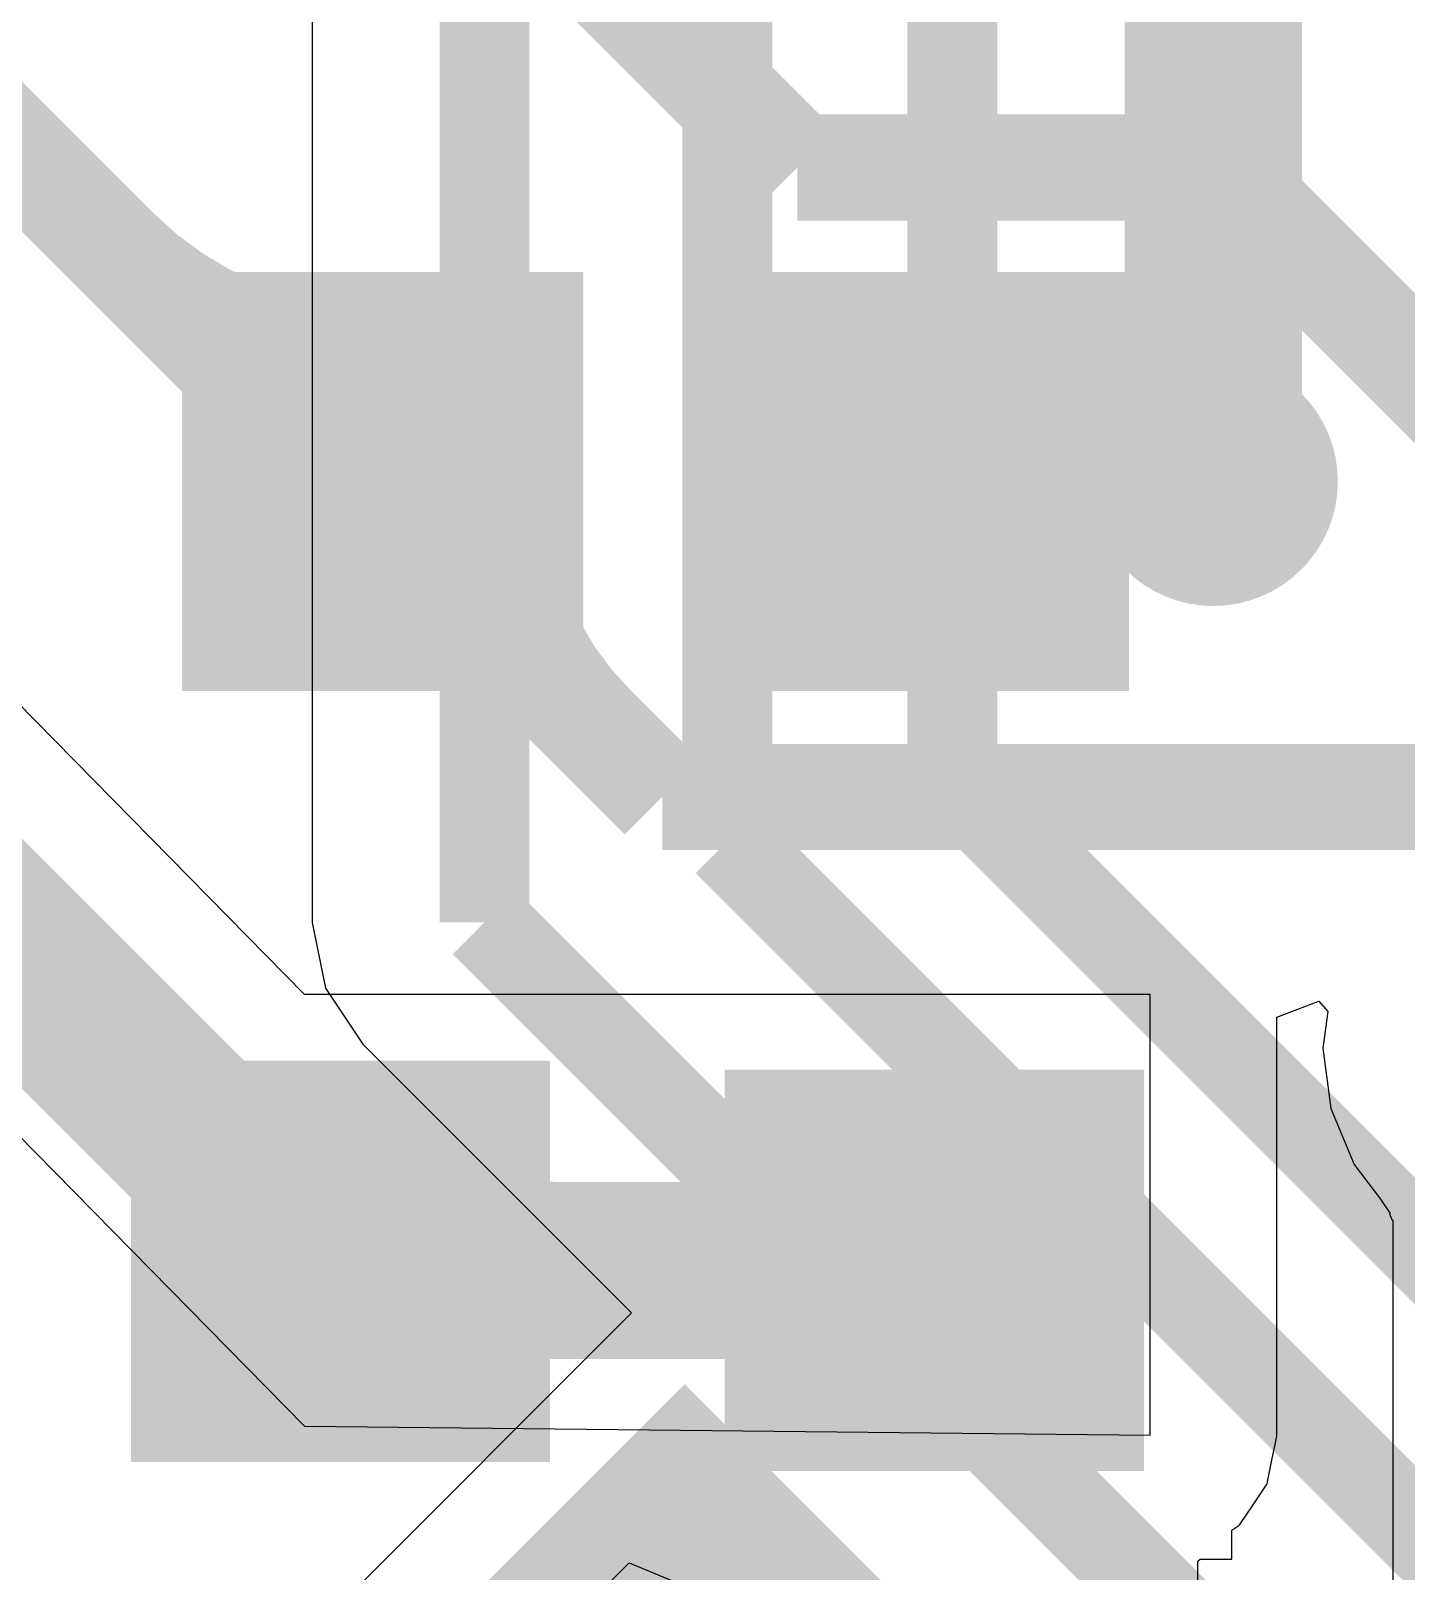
# Model space of a CAD drawing. Extents: x 56.2 to 141.8, y 48 to 96.4.
# Drawn here: x 100.268 to 104.151, y 76.934 to 81.282 of the extents above; entities that cross this region are included whole.
import ezdxf

# ---------------------------------------------------------------- set-up
doc = ezdxf.new("R2010")
doc.units = 0
doc.header["$MEASUREMENT"] = 0
for name, color, linetype in [('BOTTOMLAYER', 5, 'CONTINUOUS'), ('BOTTOMPASTE', 16, 'CONTINUOUS'), ('BOTTOMSOLDER', 6, 'CONTINUOUS'), ('MULTILAYER', 9, 'CONTINUOUS'), ('TOPLAYER', 1, 'CONTINUOUS'), ('TOPPASTE', 8, 'CONTINUOUS'), ('TOPSOLDER', 216, 'CONTINUOUS')]:
    doc.layers.add(name, color=color, linetype=linetype)

msp = doc.modelspace()

# ---------------------------------------------------------------- linework, layer by layer
at = {"layer": 'BOTTOMLAYER'}
for p, q in [((101.062856, 82.34855), (101.062856, 78.765413)), ((101.062856, 78.765413), (101.062853, 78.7654)), ((101.062853, 78.7654), (101.099877, 78.579284)), ((101.099877, 78.579284), (101.205302, 78.421502)), ((101.205302, 78.421502), (101.964134, 77.662669)), ((101.964134, 77.662669), (100.926666, 76.625199))]:
    msp.add_line(p, q, dxfattribs=at)
for points, const_width in [([(102.87, 79.1718), (102.87, 82.804)], 0.254), ([(102.235, 78.994), (102.235, 82.677)], 0.254), ([(101.5492, 78.7654), (101.5492, 82.55)], 0.254), ([(103.6066, 80.01), (103.6066, 81.788)], 0.499999), ([(102.87, 79.1718), (104.335999, 77.705801)], 0.254), ([(102.235, 78.994), (104.2924, 76.9366)], 0.254), ([(101.5492, 78.7654), (103.9876, 76.327)], 0.254)]:
    msp.add_lwpolyline(points, dxfattribs=dict(at, const_width=const_width))
at = {"layer": 'BOTTOMLAYER', "const_width": 0.249999}
msp.add_lwpolyline([(103.481602, 80.01, 1), (103.731598, 80.01, 1)], format="xyb", close=True, dxfattribs=at)
at = {"layer": 'BOTTOMLAYER'}
msp.add_solid([(102.772213, 76.66055), (102.114601, 77.318161), (102.07925, 75.967587), (101.421639, 76.625199)], dxfattribs=at)
at = {"layer": 'BOTTOMPASTE'}
msp.add_solid([(102.772213, 76.66055), (102.114601, 77.318161), (102.07925, 75.967587), (101.421639, 76.625199)], dxfattribs=at)
at = {"layer": 'BOTTOMSOLDER', "const_width": 0.351599}
msp.add_lwpolyline([(103.430802, 80.01, 1), (103.782398, 80.01, 1)], format="xyb", close=True, dxfattribs=at)
at = {"layer": 'BOTTOMSOLDER'}
msp.add_solid([(102.915895, 76.66055), (102.114601, 77.461844), (102.07925, 75.823905), (101.277956, 76.625199)], dxfattribs=at)
at = {"layer": 'MULTILAYER', "const_width": 0.249999}
msp.add_lwpolyline([(103.481602, 80.01, 1), (103.731598, 80.01, 1)], format="xyb", close=True, dxfattribs=at)
at = {"layer": 'TOPLAYER'}
for p, q in [((101.0412, 78.5622), (99.4156, 80.2132)), ((99.4918, 78.9178), (101.0412, 77.343)), ((103.4288, 78.5622), (101.0412, 78.5622)), ((103.4288, 77.3176), (103.4288, 78.5622)), ((103.785657, 78.498126), (103.904519, 78.54286)), ((103.904519, 78.54286), (103.929901, 78.513917)), ((103.785657, 77.3176), (103.785657, 78.498126)), ((103.929901, 78.513917), (103.916193, 78.4098)), ((103.916193, 78.4098), (103.938532, 78.240115)), ((103.938532, 78.240115), (104.004029, 78.081998)), ((104.004029, 78.081998), (104.078903, 77.984421)), ((104.078903, 77.984421), (104.105946, 77.943946)), ((104.104377, 77.942376), (104.104371, 77.942379)), ((104.104371, 77.942379), (104.104374, 77.942371)), ((104.104374, 77.942371), (104.104374, 77.942371)), ((104.104374, 77.942371), (104.104374, 77.942371)), ((104.104374, 77.942371), (104.110754, 77.926954)), ((104.105946, 77.943946), (104.104377, 77.942376)), ((104.110754, 77.926954), (104.11076, 77.926954)), ((104.11076, 77.926954), (104.112985, 77.924729)), ((104.112985, 77.924729), (104.112985, 76.024671)), ((101.0412, 77.343), (103.4288, 77.3176)), ((103.771703, 77.247448), (103.785637, 77.313803)), ((103.785279, 77.315703), (103.785657, 77.3176)), ((103.785637, 77.313803), (103.785279, 77.315703)), ((103.758492, 77.181037), (103.771703, 77.247448)), ((103.718738, 77.121542), (103.757021, 77.177537)), ((103.757021, 77.177537), (103.75742, 77.179432)), ((103.75742, 77.179432), (103.758492, 77.181037)), ((103.681136, 77.065264), (103.718738, 77.121542)), ((103.659198, 77.050031), (103.678439, 77.062594)), ((103.678439, 77.062594), (103.679531, 77.064192)), ((103.679531, 77.064192), (103.681136, 77.065264)), ((103.659198, 76.967804), (103.659198, 77.050031)), ((103.563199, 76.961797), (103.569206, 76.967804)), ((103.569206, 76.967804), (103.659198, 76.967804)), ((101.886799, 76.886841), (101.957998, 76.957286)), ((101.957998, 76.957286), (102.075201, 76.908373)), ((103.563199, 76.369802), (103.563199, 76.961799)), ((103.563199, 76.961799), (103.563199, 76.961799)), ((103.563199, 76.961799), (103.563199, 76.961797))]:
    msp.add_line(p, q, dxfattribs=at)
for points, const_width in [([(101.312596, 82.0166), (102.432597, 80.8966)], 0.299999), ([(99.641607, 81.52859), (102.050997, 79.119199)], 0.299999), ([(98.0694, 80.8228), (101.109396, 77.782804)], 0.499999), ([(102.432597, 80.8966), (103.609, 80.8966)], 0.299999), ([(103.609, 80.8966), (104.4702, 80.0354)], 0.299999), ([(102.801798, 80.01), (103.5558, 80.01)], 0.399999), ([(102.050997, 79.119199), (108.549417, 79.119199)], 0.299999), ([(101.109396, 77.782804), (102.8192, 77.782804)], 0.499999)]:
    msp.add_lwpolyline(points, dxfattribs=dict(at, const_width=const_width))
for points, const_width in [([(101.261796, 80.349999, -0.198912), (100.50794, 80.662257)], 0.299999), ([(101.261796, 80.349999, -0.198912), (100.50794, 80.662257)], 0.299999), ([(101.261796, 80.349999, -0.198912), (100.50794, 80.662257)], 0.299999), ([(101.261796, 80.349999, -0.198912), (100.50794, 80.662257)], 0.299999), ([(101.261796, 80.349999, -0.198912), (100.50794, 80.662257)], 0.299999), ([(101.261796, 80.349999, -0.198912), (100.50794, 80.662257)], 0.299999), ([(101.261796, 80.349999, -0.198912), (100.50794, 80.662257)], 0.299999), ([(101.261796, 80.349999, -0.198912), (100.50794, 80.662257)], 0.299999), ([(101.261796, 80.349999, -0.198912), (100.50794, 80.662257)], 0.299999), ([(101.261796, 80.349999, -0.198912), (100.50794, 80.662257)], 0.299999), ([(101.261796, 80.349999, -0.198912), (100.50794, 80.662257)], 0.299999), ([(101.261796, 80.349999, -0.198912), (100.50794, 80.662257)], 0.299999), ([(101.261796, 80.349999, -0.198912), (100.50794, 80.662257)], 0.299999), ([(101.261796, 80.349999, -0.198912), (100.50794, 80.662257)], 0.299999), ([(100.813575, 80.356621, -0.198912), (100.946796, 80.034999)], 0.299999), ([(100.813575, 80.356621, -0.198912), (100.946796, 80.034999)], 0.299999), ([(100.813575, 80.356621, -0.198912), (100.946796, 80.034999)], 0.299999), ([(100.813575, 80.356621, -0.198912), (100.946796, 80.034999)], 0.299999), ([(100.813575, 80.356621, -0.198912), (100.946796, 80.034999)], 0.299999), ([(100.813575, 80.356621, -0.198912), (100.946796, 80.034999)], 0.299999), ([(100.813575, 80.356621, -0.198912), (100.946796, 80.034999)], 0.299999), ([(100.813575, 80.356621, -0.198912), (100.946796, 80.034999)], 0.299999), ([(100.813575, 80.356621, -0.198912), (100.946796, 80.034999)], 0.299999), ([(100.813575, 80.356621, -0.198912), (100.946796, 80.034999)], 0.299999), ([(100.813575, 80.356621, -0.198912), (100.946796, 80.034999)], 0.299999), ([(100.813575, 80.356621, -0.198912), (100.946796, 80.034999)], 0.299999), ([(100.813575, 80.356621, -0.198912), (100.946796, 80.034999)], 0.299999), ([(100.813575, 80.356621, -0.198912), (100.946796, 80.034999)], 0.299999), ([(103.441566, 80.01, -0.198912), (102.989182, 80.197383)], 0.399999), ([(103.441566, 80.01, -0.198912), (102.989182, 80.197383)], 0.399999), ([(103.441566, 80.01, -0.198912), (102.989182, 80.197383)], 0.399999), ([(102.989182, 79.822617, -0.198912), (103.441566, 80.01)], 0.399999), ([(102.989182, 79.822617, -0.198912), (103.441566, 80.01)], 0.399999), ([(102.989182, 79.822617, -0.198912), (103.441566, 80.01)], 0.399999), ([(101.8537, 79.316494, -0.198912), (101.576797, 79.985001)], 0.299999), ([(101.8537, 79.316494, -0.198912), (101.576797, 79.985001)], 0.299999), ([(101.8537, 79.316494, -0.198912), (101.576797, 79.985001)], 0.299999), ([(101.8537, 79.316494, -0.198912), (101.576797, 79.985001)], 0.299999), ([(101.8537, 79.316494, -0.198912), (101.576797, 79.985001)], 0.299999), ([(101.8537, 79.316494, -0.198912), (101.576797, 79.985001)], 0.299999), ([(101.8537, 79.316494, -0.198912), (101.576797, 79.985001)], 0.299999), ([(101.8537, 79.316494, -0.198912), (101.576797, 79.985001)], 0.299999), ([(101.8537, 79.316494, -0.198912), (101.576797, 79.985001)], 0.299999), ([(101.8537, 79.316494, -0.198912), (101.576797, 79.985001)], 0.299999), ([(101.8537, 79.316494, -0.198912), (101.576797, 79.985001)], 0.299999), ([(101.8537, 79.316494, -0.198912), (101.576797, 79.985001)], 0.299999), ([(101.8537, 79.316494, -0.198912), (101.576797, 79.985001)], 0.299999), ([(101.8537, 79.316494, -0.198912), (101.576797, 79.985001)], 0.299999), ([(101.261796, 79.670001, -0.198912), (101.668768, 79.501426)], 0.299999), ([(101.261796, 79.670001, -0.198912), (101.668768, 79.501426)], 0.299999), ([(101.261796, 79.670001, -0.198912), (101.668768, 79.501426)], 0.299999), ([(101.261796, 79.670001, -0.198912), (101.668768, 79.501426)], 0.299999), ([(101.261796, 79.670001, -0.198912), (101.668768, 79.501426)], 0.299999), ([(101.261796, 79.670001, -0.198912), (101.668768, 79.501426)], 0.299999), ([(101.261796, 79.670001, -0.198912), (101.668768, 79.501426)], 0.299999), ([(101.261796, 79.670001, -0.198912), (101.668768, 79.501426)], 0.299999), ([(101.261796, 79.670001, -0.198912), (101.668768, 79.501426)], 0.299999), ([(101.261796, 79.670001, -0.198912), (101.668768, 79.501426)], 0.299999), ([(101.261796, 79.670001, -0.198912), (101.668768, 79.501426)], 0.299999), ([(101.261796, 79.670001, -0.198912), (101.668768, 79.501426)], 0.299999), ([(101.261796, 79.670001, -0.198912), (101.668768, 79.501426)], 0.299999), ([(101.261796, 79.670001, -0.198912), (101.668768, 79.501426)], 0.299999), ([(101.117801, 78.023204, -0.198912), (100.693065, 78.199137)], 0.499999), ([(101.117801, 78.023204, -0.198912), (100.693065, 78.199137)], 0.499999), ([(101.117801, 78.023204, -0.198912), (100.693065, 78.199137)], 0.499999), ([(101.117801, 78.023204, -0.198912), (100.693065, 78.199137)], 0.499999), ([(101.117801, 78.023204, -0.198912), (100.693065, 78.199137)], 0.499999), ([(101.117801, 78.023204, -0.198912), (100.693065, 78.199137)], 0.499999), ([(101.117801, 78.023204, -0.198912), (100.693065, 78.199137)], 0.499999), ([(101.117801, 78.023204, -0.198912), (100.693065, 78.199137)], 0.499999), ([(101.117801, 78.023204, -0.198912), (100.693065, 78.199137)], 0.499999), ([(101.117801, 78.023204, -0.198912), (100.693065, 78.199137)], 0.499999), ([(101.117801, 78.023204, -0.198912), (100.693065, 78.199137)], 0.499999), ([(101.117801, 78.023204, -0.198912), (100.693065, 78.199137)], 0.499999), ([(101.117801, 78.023204, -0.198912), (100.693065, 78.199137)], 0.499999), ([(101.117801, 78.023204, -0.198912), (100.693065, 78.199137)], 0.499999), ([(101.748179, 77.782804, -0.198912), (101.319828, 77.960233)], 0.499999), ([(101.748179, 77.782804, -0.198912), (101.319828, 77.960233)], 0.499999), ([(101.748179, 77.782804, -0.198912), (101.319828, 77.960233)], 0.499999), ([(101.748179, 77.782804, -0.198912), (101.319828, 77.960233)], 0.499999), ([(101.748179, 77.782804, -0.198912), (101.319828, 77.960233)], 0.499999), ([(101.748179, 77.782804, -0.198912), (101.319828, 77.960233)], 0.499999), ([(101.748179, 77.782804, -0.198912), (101.319828, 77.960233)], 0.499999), ([(101.748179, 77.782804, -0.198912), (101.319828, 77.960233)], 0.499999), ([(101.748179, 77.782804, -0.198912), (101.319828, 77.960233)], 0.499999), ([(101.748179, 77.782804, -0.198912), (101.319828, 77.960233)], 0.499999), ([(101.748179, 77.782804, -0.198912), (101.319828, 77.960233)], 0.499999), ([(101.748179, 77.782804, -0.198912), (101.319828, 77.960233)], 0.499999), ([(101.748179, 77.782804, -0.198912), (101.319828, 77.960233)], 0.499999), ([(101.748179, 77.782804, -0.198912), (101.319828, 77.960233)], 0.499999), ([(102.642172, 77.934833, -0.198912), (102.275142, 77.782804)], 0.499999), ([(102.642172, 77.934833, -0.198912), (102.275142, 77.782804)], 0.499999), ([(102.642172, 77.934833, -0.198912), (102.275142, 77.782804)], 0.499999), ([(102.642172, 77.934833, -0.198912), (102.275142, 77.782804)], 0.499999), ([(102.642172, 77.934833, -0.198912), (102.275142, 77.782804)], 0.499999), ([(102.642172, 77.934833, -0.198912), (102.275142, 77.782804)], 0.499999), ([(102.642172, 77.934833, -0.198912), (102.275142, 77.782804)], 0.499999), ([(102.642172, 77.934833, -0.198912), (102.275142, 77.782804)], 0.499999), ([(102.642172, 77.934833, -0.198912), (102.275142, 77.782804)], 0.499999), ([(102.642172, 77.934833, -0.198912), (102.275142, 77.782804)], 0.499999), ([(102.642172, 77.934833, -0.198912), (102.275142, 77.782804)], 0.499999), ([(102.642172, 77.934833, -0.198912), (102.275142, 77.782804)], 0.499999), ([(102.642172, 77.934833, -0.198912), (102.275142, 77.782804)], 0.499999), ([(102.642172, 77.934833, -0.198912), (102.275142, 77.782804)], 0.499999), ([(102.275142, 77.782804, -0.198912), (102.642172, 77.630774)], 0.499999), ([(102.275142, 77.782804, -0.198912), (102.642172, 77.630774)], 0.499999), ([(102.275142, 77.782804, -0.198912), (102.642172, 77.630774)], 0.499999), ([(102.275142, 77.782804, -0.198912), (102.642172, 77.630774)], 0.499999), ([(102.275142, 77.782804, -0.198912), (102.642172, 77.630774)], 0.499999), ([(102.275142, 77.782804, -0.198912), (102.642172, 77.630774)], 0.499999), ([(102.275142, 77.782804, -0.198912), (102.642172, 77.630774)], 0.499999), ([(102.275142, 77.782804, -0.198912), (102.642172, 77.630774)], 0.499999), ([(102.275142, 77.782804, -0.198912), (102.642172, 77.630774)], 0.499999), ([(102.275142, 77.782804, -0.198912), (102.642172, 77.630774)], 0.499999), ([(102.275142, 77.782804, -0.198912), (102.642172, 77.630774)], 0.499999), ([(102.275142, 77.782804, -0.198912), (102.642172, 77.630774)], 0.499999), ([(102.275142, 77.782804, -0.198912), (102.642172, 77.630774)], 0.499999), ([(102.275142, 77.782804, -0.198912), (102.642172, 77.630774)], 0.499999)]:
    msp.add_lwpolyline(points, format="xyb", dxfattribs=dict(at, const_width=const_width))
for points, const_width in [([(100.432941, 80.662257, 1), (100.582938, 80.662257, 1)], 0.15), ([(100.432941, 80.662257, 1), (100.582938, 80.662257, 1)], 0.15), ([(100.432941, 80.662257, 1), (100.582938, 80.662257, 1)], 0.15), ([(100.432941, 80.662257, 1), (100.582938, 80.662257, 1)], 0.15), ([(100.432941, 80.662257, 1), (100.582938, 80.662257, 1)], 0.15), ([(100.432941, 80.662257, 1), (100.582938, 80.662257, 1)], 0.15), ([(100.432941, 80.662257, 1), (100.582938, 80.662257, 1)], 0.15), ([(100.432941, 80.662257, 1), (100.582938, 80.662257, 1)], 0.15), ([(100.432941, 80.662257, 1), (100.582938, 80.662257, 1)], 0.15), ([(100.432941, 80.662257, 1), (100.582938, 80.662257, 1)], 0.15), ([(100.432941, 80.662257, 1), (100.582938, 80.662257, 1)], 0.15), ([(100.432941, 80.662257, 1), (100.582938, 80.662257, 1)], 0.15), ([(100.432941, 80.662257, 1), (100.582938, 80.662257, 1)], 0.15), ([(100.432941, 80.662257, 1), (100.582938, 80.662257, 1)], 0.15), ([(100.738577, 80.356621, 1), (100.888574, 80.356621, 1)], 0.15), ([(100.738577, 80.356621, 1), (100.888574, 80.356621, 1)], 0.15), ([(100.738577, 80.356621, 1), (100.888574, 80.356621, 1)], 0.15), ([(100.738577, 80.356621, 1), (100.888574, 80.356621, 1)], 0.15), ([(100.738577, 80.356621, 1), (100.888574, 80.356621, 1)], 0.15), ([(100.738577, 80.356621, 1), (100.888574, 80.356621, 1)], 0.15), ([(100.738577, 80.356621, 1), (100.888574, 80.356621, 1)], 0.15), ([(100.738577, 80.356621, 1), (100.888574, 80.356621, 1)], 0.15), ([(100.738577, 80.356621, 1), (100.888574, 80.356621, 1)], 0.15), ([(100.738577, 80.356621, 1), (100.888574, 80.356621, 1)], 0.15), ([(100.738577, 80.356621, 1), (100.888574, 80.356621, 1)], 0.15), ([(100.738577, 80.356621, 1), (100.888574, 80.356621, 1)], 0.15), ([(100.738577, 80.356621, 1), (100.888574, 80.356621, 1)], 0.15), ([(100.738577, 80.356621, 1), (100.888574, 80.356621, 1)], 0.15), ([(101.186798, 80.349999, 1), (101.336795, 80.349999, 1)], 0.15), ([(101.186798, 80.349999, 1), (101.336795, 80.349999, 1)], 0.15), ([(101.186798, 80.349999, 1), (101.336795, 80.349999, 1)], 0.15), ([(101.186798, 80.349999, 1), (101.336795, 80.349999, 1)], 0.15), ([(101.186798, 80.349999, 1), (101.336795, 80.349999, 1)], 0.15), ([(101.186798, 80.349999, 1), (101.336795, 80.349999, 1)], 0.15), ([(101.186798, 80.349999, 1), (101.336795, 80.349999, 1)], 0.15), ([(101.186798, 80.349999, 1), (101.336795, 80.349999, 1)], 0.15), ([(101.186798, 80.349999, 1), (101.336795, 80.349999, 1)], 0.15), ([(101.186798, 80.349999, 1), (101.336795, 80.349999, 1)], 0.15), ([(101.186798, 80.349999, 1), (101.336795, 80.349999, 1)], 0.15), ([(101.186798, 80.349999, 1), (101.336795, 80.349999, 1)], 0.15), ([(101.186798, 80.349999, 1), (101.336795, 80.349999, 1)], 0.15), ([(101.186798, 80.349999, 1), (101.336795, 80.349999, 1)], 0.15), ([(102.889182, 80.197383, 1), (103.089182, 80.197383, 1)], 0.2), ([(102.889182, 80.197383, 1), (103.089182, 80.197383, 1)], 0.2), ([(102.889182, 80.197383, 1), (103.089182, 80.197383, 1)], 0.2), ([(103.481602, 80.01, 1), (103.731598, 80.01, 1)], 0.249999), ([(100.871797, 80.034999, 1), (101.021794, 80.034999, 1)], 0.15), ([(100.871797, 80.034999, 1), (101.021794, 80.034999, 1)], 0.15), ([(100.871797, 80.034999, 1), (101.021794, 80.034999, 1)], 0.15), ([(100.871797, 80.034999, 1), (101.021794, 80.034999, 1)], 0.15), ([(100.871797, 80.034999, 1), (101.021794, 80.034999, 1)], 0.15), ([(100.871797, 80.034999, 1), (101.021794, 80.034999, 1)], 0.15), ([(100.871797, 80.034999, 1), (101.021794, 80.034999, 1)], 0.15), ([(100.871797, 80.034999, 1), (101.021794, 80.034999, 1)], 0.15), ([(100.871797, 80.034999, 1), (101.021794, 80.034999, 1)], 0.15), ([(100.871797, 80.034999, 1), (101.021794, 80.034999, 1)], 0.15), ([(100.871797, 80.034999, 1), (101.021794, 80.034999, 1)], 0.15), ([(100.871797, 80.034999, 1), (101.021794, 80.034999, 1)], 0.15), ([(100.871797, 80.034999, 1), (101.021794, 80.034999, 1)], 0.15), ([(100.871797, 80.034999, 1), (101.021794, 80.034999, 1)], 0.15), ([(103.341566, 80.01, 1), (103.541566, 80.01, 1)], 0.2), ([(103.341566, 80.01, 1), (103.541566, 80.01, 1)], 0.2), ([(103.341566, 80.01, 1), (103.541566, 80.01, 1)], 0.2), ([(103.341566, 80.01, 1), (103.541566, 80.01, 1)], 0.2), ([(103.341566, 80.01, 1), (103.541566, 80.01, 1)], 0.2), ([(103.341566, 80.01, 1), (103.541566, 80.01, 1)], 0.2), ([(101.501799, 79.985001, 1), (101.651796, 79.985001, 1)], 0.15), ([(101.501799, 79.985001, 1), (101.651796, 79.985001, 1)], 0.15), ([(101.501799, 79.985001, 1), (101.651796, 79.985001, 1)], 0.15), ([(101.501799, 79.985001, 1), (101.651796, 79.985001, 1)], 0.15), ([(101.501799, 79.985001, 1), (101.651796, 79.985001, 1)], 0.15), ([(101.501799, 79.985001, 1), (101.651796, 79.985001, 1)], 0.15), ([(101.501799, 79.985001, 1), (101.651796, 79.985001, 1)], 0.15), ([(101.501799, 79.985001, 1), (101.651796, 79.985001, 1)], 0.15), ([(101.501799, 79.985001, 1), (101.651796, 79.985001, 1)], 0.15), ([(101.501799, 79.985001, 1), (101.651796, 79.985001, 1)], 0.15), ([(101.501799, 79.985001, 1), (101.651796, 79.985001, 1)], 0.15), ([(101.501799, 79.985001, 1), (101.651796, 79.985001, 1)], 0.15), ([(101.501799, 79.985001, 1), (101.651796, 79.985001, 1)], 0.15), ([(101.501799, 79.985001, 1), (101.651796, 79.985001, 1)], 0.15), ([(102.889182, 79.822617, 1), (103.089182, 79.822617, 1)], 0.2), ([(102.889182, 79.822617, 1), (103.089182, 79.822617, 1)], 0.2), ([(102.889182, 79.822617, 1), (103.089182, 79.822617, 1)], 0.2), ([(101.186798, 79.670001, 1), (101.336795, 79.670001, 1)], 0.15), ([(101.186798, 79.670001, 1), (101.336795, 79.670001, 1)], 0.15), ([(101.186798, 79.670001, 1), (101.336795, 79.670001, 1)], 0.15), ([(101.186798, 79.670001, 1), (101.336795, 79.670001, 1)], 0.15), ([(101.186798, 79.670001, 1), (101.336795, 79.670001, 1)], 0.15), ([(101.186798, 79.670001, 1), (101.336795, 79.670001, 1)], 0.15), ([(101.186798, 79.670001, 1), (101.336795, 79.670001, 1)], 0.15), ([(101.186798, 79.670001, 1), (101.336795, 79.670001, 1)], 0.15), ([(101.186798, 79.670001, 1), (101.336795, 79.670001, 1)], 0.15), ([(101.186798, 79.670001, 1), (101.336795, 79.670001, 1)], 0.15), ([(101.186798, 79.670001, 1), (101.336795, 79.670001, 1)], 0.15), ([(101.186798, 79.670001, 1), (101.336795, 79.670001, 1)], 0.15), ([(101.186798, 79.670001, 1), (101.336795, 79.670001, 1)], 0.15), ([(101.186798, 79.670001, 1), (101.336795, 79.670001, 1)], 0.15), ([(101.593769, 79.501426, 1), (101.743767, 79.501426, 1)], 0.15), ([(101.593769, 79.501426, 1), (101.743767, 79.501426, 1)], 0.15), ([(101.593769, 79.501426, 1), (101.743767, 79.501426, 1)], 0.15), ([(101.593769, 79.501426, 1), (101.743767, 79.501426, 1)], 0.15), ([(101.593769, 79.501426, 1), (101.743767, 79.501426, 1)], 0.15), ([(101.593769, 79.501426, 1), (101.743767, 79.501426, 1)], 0.15), ([(101.593769, 79.501426, 1), (101.743767, 79.501426, 1)], 0.15), ([(101.593769, 79.501426, 1), (101.743767, 79.501426, 1)], 0.15), ([(101.593769, 79.501426, 1), (101.743767, 79.501426, 1)], 0.15), ([(101.593769, 79.501426, 1), (101.743767, 79.501426, 1)], 0.15), ([(101.593769, 79.501426, 1), (101.743767, 79.501426, 1)], 0.15), ([(101.593769, 79.501426, 1), (101.743767, 79.501426, 1)], 0.15), ([(101.593769, 79.501426, 1), (101.743767, 79.501426, 1)], 0.15), ([(101.593769, 79.501426, 1), (101.743767, 79.501426, 1)], 0.15), ([(101.778702, 79.316494, 1), (101.928699, 79.316494, 1)], 0.15), ([(101.778702, 79.316494, 1), (101.928699, 79.316494, 1)], 0.15), ([(101.778702, 79.316494, 1), (101.928699, 79.316494, 1)], 0.15), ([(101.778702, 79.316494, 1), (101.928699, 79.316494, 1)], 0.15), ([(101.778702, 79.316494, 1), (101.928699, 79.316494, 1)], 0.15), ([(101.778702, 79.316494, 1), (101.928699, 79.316494, 1)], 0.15), ([(101.778702, 79.316494, 1), (101.928699, 79.316494, 1)], 0.15), ([(101.778702, 79.316494, 1), (101.928699, 79.316494, 1)], 0.15), ([(101.778702, 79.316494, 1), (101.928699, 79.316494, 1)], 0.15), ([(101.778702, 79.316494, 1), (101.928699, 79.316494, 1)], 0.15), ([(101.778702, 79.316494, 1), (101.928699, 79.316494, 1)], 0.15), ([(101.778702, 79.316494, 1), (101.928699, 79.316494, 1)], 0.15), ([(101.778702, 79.316494, 1), (101.928699, 79.316494, 1)], 0.15), ([(101.778702, 79.316494, 1), (101.928699, 79.316494, 1)], 0.15), ([(100.568067, 78.199137, 1), (100.818064, 78.199137, 1)], 0.249999), ([(100.568067, 78.199137, 1), (100.818064, 78.199137, 1)], 0.249999), ([(100.568067, 78.199137, 1), (100.818064, 78.199137, 1)], 0.249999), ([(100.568067, 78.199137, 1), (100.818064, 78.199137, 1)], 0.249999), ([(100.568067, 78.199137, 1), (100.818064, 78.199137, 1)], 0.249999), ([(100.568067, 78.199137, 1), (100.818064, 78.199137, 1)], 0.249999), ([(100.568067, 78.199137, 1), (100.818064, 78.199137, 1)], 0.249999), ([(100.568067, 78.199137, 1), (100.818064, 78.199137, 1)], 0.249999), ([(100.568067, 78.199137, 1), (100.818064, 78.199137, 1)], 0.249999), ([(100.568067, 78.199137, 1), (100.818064, 78.199137, 1)], 0.249999), ([(100.568067, 78.199137, 1), (100.818064, 78.199137, 1)], 0.249999), ([(100.568067, 78.199137, 1), (100.818064, 78.199137, 1)], 0.249999), ([(100.568067, 78.199137, 1), (100.818064, 78.199137, 1)], 0.249999), ([(100.568067, 78.199137, 1), (100.818064, 78.199137, 1)], 0.249999), ([(100.992803, 78.023204, 1), (101.2428, 78.023204, 1)], 0.249999), ([(100.992803, 78.023204, 1), (101.2428, 78.023204, 1)], 0.249999), ([(100.992803, 78.023204, 1), (101.2428, 78.023204, 1)], 0.249999), ([(100.992803, 78.023204, 1), (101.2428, 78.023204, 1)], 0.249999), ([(100.992803, 78.023204, 1), (101.2428, 78.023204, 1)], 0.249999), ([(100.992803, 78.023204, 1), (101.2428, 78.023204, 1)], 0.249999), ([(100.992803, 78.023204, 1), (101.2428, 78.023204, 1)], 0.249999), ([(100.992803, 78.023204, 1), (101.2428, 78.023204, 1)], 0.249999), ([(100.992803, 78.023204, 1), (101.2428, 78.023204, 1)], 0.249999), ([(100.992803, 78.023204, 1), (101.2428, 78.023204, 1)], 0.249999), ([(100.992803, 78.023204, 1), (101.2428, 78.023204, 1)], 0.249999), ([(100.992803, 78.023204, 1), (101.2428, 78.023204, 1)], 0.249999), ([(100.992803, 78.023204, 1), (101.2428, 78.023204, 1)], 0.249999), ([(100.992803, 78.023204, 1), (101.2428, 78.023204, 1)], 0.249999), ([(101.194829, 77.960233, 1), (101.444826, 77.960233, 1)], 0.249999), ([(101.194829, 77.960233, 1), (101.444826, 77.960233, 1)], 0.249999), ([(101.194829, 77.960233, 1), (101.444826, 77.960233, 1)], 0.249999), ([(101.194829, 77.960233, 1), (101.444826, 77.960233, 1)], 0.249999), ([(101.194829, 77.960233, 1), (101.444826, 77.960233, 1)], 0.249999), ([(101.194829, 77.960233, 1), (101.444826, 77.960233, 1)], 0.249999), ([(101.194829, 77.960233, 1), (101.444826, 77.960233, 1)], 0.249999), ([(101.194829, 77.960233, 1), (101.444826, 77.960233, 1)], 0.249999), ([(101.194829, 77.960233, 1), (101.444826, 77.960233, 1)], 0.249999), ([(101.194829, 77.960233, 1), (101.444826, 77.960233, 1)], 0.249999), ([(101.194829, 77.960233, 1), (101.444826, 77.960233, 1)], 0.249999), ([(101.194829, 77.960233, 1), (101.444826, 77.960233, 1)], 0.249999), ([(101.194829, 77.960233, 1), (101.444826, 77.960233, 1)], 0.249999), ([(101.194829, 77.960233, 1), (101.444826, 77.960233, 1)], 0.249999), ([(102.517174, 77.934833, 1), (102.767171, 77.934833, 1)], 0.249999), ([(102.517174, 77.934833, 1), (102.767171, 77.934833, 1)], 0.249999), ([(102.517174, 77.934833, 1), (102.767171, 77.934833, 1)], 0.249999), ([(102.517174, 77.934833, 1), (102.767171, 77.934833, 1)], 0.249999), ([(102.517174, 77.934833, 1), (102.767171, 77.934833, 1)], 0.249999), ([(102.517174, 77.934833, 1), (102.767171, 77.934833, 1)], 0.249999), ([(102.517174, 77.934833, 1), (102.767171, 77.934833, 1)], 0.249999), ([(102.517174, 77.934833, 1), (102.767171, 77.934833, 1)], 0.249999), ([(102.517174, 77.934833, 1), (102.767171, 77.934833, 1)], 0.249999), ([(102.517174, 77.934833, 1), (102.767171, 77.934833, 1)], 0.249999), ([(102.517174, 77.934833, 1), (102.767171, 77.934833, 1)], 0.249999), ([(102.517174, 77.934833, 1), (102.767171, 77.934833, 1)], 0.249999), ([(102.517174, 77.934833, 1), (102.767171, 77.934833, 1)], 0.249999), ([(102.517174, 77.934833, 1), (102.767171, 77.934833, 1)], 0.249999), ([(101.62318, 77.782804, 1), (101.873177, 77.782804, 1)], 0.249999), ([(101.62318, 77.782804, 1), (101.873177, 77.782804, 1)], 0.249999), ([(101.62318, 77.782804, 1), (101.873177, 77.782804, 1)], 0.249999), ([(101.62318, 77.782804, 1), (101.873177, 77.782804, 1)], 0.249999), ([(101.62318, 77.782804, 1), (101.873177, 77.782804, 1)], 0.249999), ([(101.62318, 77.782804, 1), (101.873177, 77.782804, 1)], 0.249999), ([(101.62318, 77.782804, 1), (101.873177, 77.782804, 1)], 0.249999), ([(101.62318, 77.782804, 1), (101.873177, 77.782804, 1)], 0.249999), ([(101.62318, 77.782804, 1), (101.873177, 77.782804, 1)], 0.249999), ([(101.62318, 77.782804, 1), (101.873177, 77.782804, 1)], 0.249999), ([(101.62318, 77.782804, 1), (101.873177, 77.782804, 1)], 0.249999), ([(101.62318, 77.782804, 1), (101.873177, 77.782804, 1)], 0.249999), ([(101.62318, 77.782804, 1), (101.873177, 77.782804, 1)], 0.249999), ([(101.62318, 77.782804, 1), (101.873177, 77.782804, 1)], 0.249999), ([(102.150144, 77.782804, 1), (102.400141, 77.782804, 1)], 0.249999), ([(102.150144, 77.782804, 1), (102.400141, 77.782804, 1)], 0.249999), ([(102.150144, 77.782804, 1), (102.400141, 77.782804, 1)], 0.249999), ([(102.150144, 77.782804, 1), (102.400141, 77.782804, 1)], 0.249999), ([(102.150144, 77.782804, 1), (102.400141, 77.782804, 1)], 0.249999), ([(102.150144, 77.782804, 1), (102.400141, 77.782804, 1)], 0.249999), ([(102.150144, 77.782804, 1), (102.400141, 77.782804, 1)], 0.249999), ([(102.150144, 77.782804, 1), (102.400141, 77.782804, 1)], 0.249999), ([(102.150144, 77.782804, 1), (102.400141, 77.782804, 1)], 0.249999), ([(102.150144, 77.782804, 1), (102.400141, 77.782804, 1)], 0.249999), ([(102.150144, 77.782804, 1), (102.400141, 77.782804, 1)], 0.249999), ([(102.150144, 77.782804, 1), (102.400141, 77.782804, 1)], 0.249999), ([(102.150144, 77.782804, 1), (102.400141, 77.782804, 1)], 0.249999), ([(102.150144, 77.782804, 1), (102.400141, 77.782804, 1)], 0.249999), ([(102.150144, 77.782804, 1), (102.400141, 77.782804, 1)], 0.249999), ([(102.150144, 77.782804, 1), (102.400141, 77.782804, 1)], 0.249999), ([(102.150144, 77.782804, 1), (102.400141, 77.782804, 1)], 0.249999), ([(102.150144, 77.782804, 1), (102.400141, 77.782804, 1)], 0.249999), ([(102.150144, 77.782804, 1), (102.400141, 77.782804, 1)], 0.249999), ([(102.150144, 77.782804, 1), (102.400141, 77.782804, 1)], 0.249999), ([(102.150144, 77.782804, 1), (102.400141, 77.782804, 1)], 0.249999), ([(102.150144, 77.782804, 1), (102.400141, 77.782804, 1)], 0.249999), ([(102.150144, 77.782804, 1), (102.400141, 77.782804, 1)], 0.249999), ([(102.150144, 77.782804, 1), (102.400141, 77.782804, 1)], 0.249999), ([(102.150144, 77.782804, 1), (102.400141, 77.782804, 1)], 0.249999), ([(102.150144, 77.782804, 1), (102.400141, 77.782804, 1)], 0.249999), ([(102.150144, 77.782804, 1), (102.400141, 77.782804, 1)], 0.249999), ([(102.150144, 77.782804, 1), (102.400141, 77.782804, 1)], 0.249999), ([(102.517174, 77.630774, 1), (102.767171, 77.630774, 1)], 0.249999), ([(102.517174, 77.630774, 1), (102.767171, 77.630774, 1)], 0.249999), ([(102.517174, 77.630774, 1), (102.767171, 77.630774, 1)], 0.249999), ([(102.517174, 77.630774, 1), (102.767171, 77.630774, 1)], 0.249999), ([(102.517174, 77.630774, 1), (102.767171, 77.630774, 1)], 0.249999), ([(102.517174, 77.630774, 1), (102.767171, 77.630774, 1)], 0.249999), ([(102.517174, 77.630774, 1), (102.767171, 77.630774, 1)], 0.249999), ([(102.517174, 77.630774, 1), (102.767171, 77.630774, 1)], 0.249999), ([(102.517174, 77.630774, 1), (102.767171, 77.630774, 1)], 0.249999), ([(102.517174, 77.630774, 1), (102.767171, 77.630774, 1)], 0.249999), ([(102.517174, 77.630774, 1), (102.767171, 77.630774, 1)], 0.249999), ([(102.517174, 77.630774, 1), (102.767171, 77.630774, 1)], 0.249999), ([(102.517174, 77.630774, 1), (102.767171, 77.630774, 1)], 0.249999), ([(102.517174, 77.630774, 1), (102.767171, 77.630774, 1)], 0.249999)]:
    msp.add_lwpolyline(points, format="xyb", close=True, dxfattribs=dict(at, const_width=const_width))
for points in [[(101.726797, 80.499999), (100.796796, 80.499999), (101.726797, 79.520001), (100.796796, 79.520001)], [(103.266799, 80.499999), (102.336798, 80.499999), (103.266799, 79.520001), (102.336798, 79.520001)], [(101.632799, 77.343203), (101.632799, 78.273204), (100.652801, 77.343203), (100.652801, 78.273204)], [(103.309199, 77.317803), (103.309199, 78.247804), (102.329201, 77.317803), (102.329201, 78.247804)]]:
    msp.add_solid(points, dxfattribs=at)
at = {"layer": 'TOPPASTE'}
for points in [[(101.726797, 80.499999), (100.796796, 80.499999), (101.726797, 79.520001), (100.796796, 79.520001)], [(103.266799, 80.499999), (102.336798, 80.499999), (103.266799, 79.520001), (102.336798, 79.520001)], [(101.632799, 77.343203), (101.632799, 78.273204), (100.652801, 77.343203), (100.652801, 78.273204)], [(103.309199, 77.317803), (103.309199, 78.247804), (102.329201, 77.317803), (102.329201, 78.247804)]]:
    msp.add_solid(points, dxfattribs=at)
at = {"layer": 'TOPSOLDER', "const_width": 0.351599}
msp.add_lwpolyline([(103.430802, 80.01, 1), (103.782398, 80.01, 1)], format="xyb", close=True, dxfattribs=at)
at = {"layer": 'TOPSOLDER'}
for points in [[(101.828397, 80.601599), (100.695196, 80.601599), (101.828397, 79.418401), (100.695196, 79.418401)], [(103.368399, 80.601599), (102.235198, 80.601599), (103.368399, 79.418401), (102.235198, 79.418401)], [(101.734399, 77.241603), (101.734399, 78.374804), (100.551201, 77.241603), (100.551201, 78.374804)], [(103.410799, 77.216203), (103.410799, 78.349404), (102.227601, 77.216203), (102.227601, 78.349404)]]:
    msp.add_solid(points, dxfattribs=at)

doc.saveas('drawing.dxf')
